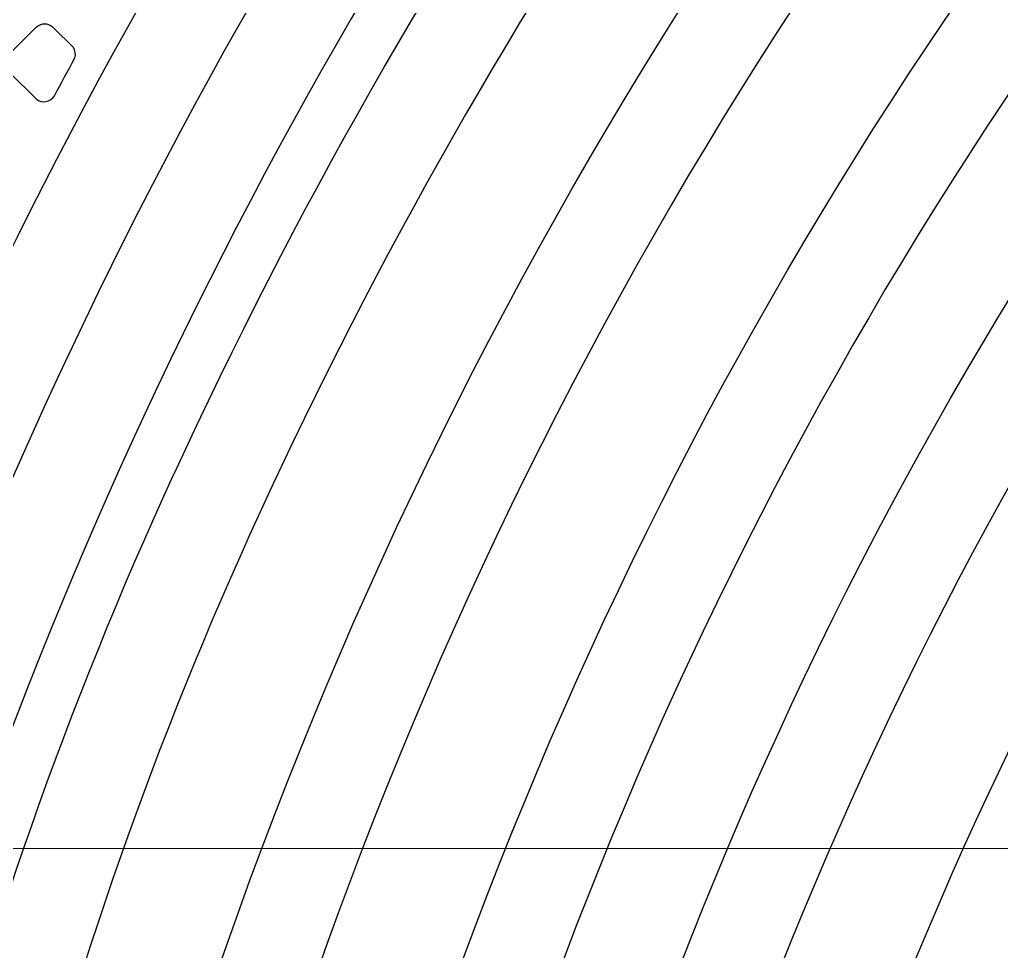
# Model space of a CAD drawing. Extents: x 3811 to 4077, y -444 to -307.
# Drawn here: x 3957.694 to 3959.284, y -387.511 to -386.003 of the extents above; entities that cross this region are included whole.
import ezdxf

# ---------------------------------------------------------------- set-up
doc = ezdxf.new("R2010")
doc.units = 0
doc.layers.add('gbr-dxf', color=7, linetype='Continuous')
doc.layers.add('備註', color=1, linetype='Continuous', lineweight=9)

msp = doc.modelspace()

# ---------------------------------------------------------------- linework, layer by layer
at = {"layer": 'gbr-dxf', "linetype": 'Continuous'}
for points in [[(3958.7483, -393.767), (3958.7483, -393.5003), (3958.7483, -393.2336, -0.136298), (3958.761, -393.1877), (3958.761, -389.4954, -0.04092), (3958.762, -389.4831, -0.064461), (3958.9489, -388.0669, -0.016248), (3958.9503, -388.0623, -0.121362), (3960.5254, -385.4559), (3960.5258, -385.4555), (3962.0932, -383.8881), (3962.0936, -383.8877, 0.198914), (3964.7607, -377.4488, -0.007678)], [(3964.9131, -377.4507, -0.19886), (3962.2013, -383.9955), (3962.201, -383.9958), (3960.6335, -385.5633), (3960.6332, -385.5636, 0.121377), (3959.0957, -388.108, 0.064915), (3958.9144, -389.4952, -0.040494), (3958.9134, -389.5074), (3958.9134, -393.1878, -0.136037), (3958.9261, -393.2336), (3958.9261, -393.5003)], [(3961.4689, -382.718), (3959.6286, -384.5583, 0.086252), (3958.0819, -386.8032, -0.006435), (3958.0813, -386.8045, 0.093188), (3957.504, -389.1139), (3957.504, -393.1694, 0.122728), (3957.507, -393.1786, -0.168265), (3957.5261, -393.2335), (3957.5261, -393.5002, -0.009235), (3957.526, -393.5032), (3957.526, -393.767), (3957.3482, -393.767), (3957.3482, -393.2336), (3957.3483, -393.2336), (3957.3483, -393.2335, -0.068537), (3957.3516, -393.2095), (3957.3516, -389.1164, -0.026123), (3957.3516, -389.1085, -0.09338), (3957.9434, -386.7395, -0.00618), (3957.944, -386.7383, -0.086219), (3959.5198, -384.4515), (3959.5207, -384.4507), (3961.3611, -382.6102)], [(3961.731, -382.9801), (3959.8905, -384.8206), (3959.8902, -384.821, 0.122153), (3958.0857, -387.8166, 0.065669), (3957.8633, -389.4918, -0.011681), (3957.8634, -389.4952), (3957.8634, -393.1878, -0.136037), (3957.876, -393.2336), (3957.876, -393.5003, -0.009235), (3957.876, -393.5032), (3957.876, -393.767), (3957.6982, -393.767), (3957.6982, -393.2336), (3957.6982, -393.2336), (3957.6982, -393.2336, -0.136298), (3957.711, -393.1877), (3957.711, -389.4986, -0.011911), (3957.7109, -389.4952, -0.065874), (3957.9391, -387.7751, -0.01455), (3957.9403, -387.771, -0.12213), (3959.7824, -384.7132), (3959.7828, -384.7128), (3961.6233, -382.8723)], [(3958.0483, -393.7669), (3958.0483, -393.5002), (3958.0483, -393.2335, -0.136166), (3958.061, -393.1877), (3958.061, -389.4986, -0.172383), (3958.0759, -389.4498, 0.136508), (3958.0792, -389.4397, -0.063374), (3958.2929, -387.8773, -0.015037), (3958.2942, -387.873, -0.121884), (3960.0428, -384.9735), (3960.0432, -384.9732), (3961.8836, -383.1327)], [(3961.9914, -383.2404), (3960.1509, -385.0809), (3960.1506, -385.0813, 0.121904), (3958.4396, -387.9186, 0.065528), (3958.2314, -389.4952, -0.157894), (3958.2169, -389.5399), (3958.2168, -389.54, 0.140675), (3958.2134, -389.5505), (3958.2134, -393.1877, -0.136155), (3958.2261, -393.2335), (3958.2261, -393.5002)], [(3960.455, -383.4083), (3959.4666, -384.3966), (3959.4663, -384.397, 0.198813), (3957.1633, -389.9545, -0.009943), (3957.1633, -389.9572), (3957.1633, -393.1825, -0.034985), (3957.1633, -393.1827, 0.107213), (3957.1654, -393.1909, -0.065073), (3957.1656, -393.1915, -0.123869), (3957.1762, -393.2336), (3957.1763, -393.2336), (3957.1763, -393.767), (3956.9985, -393.767), (3956.9985, -393.5033, -0.009209), (3956.9984, -393.5003), (3956.9984, -393.2336, -0.135021), (3957.0109, -393.1881), (3957.0109, -389.96, -0.009965), (3957.0109, -389.9572, -0.198905), (3959.3585, -384.2892), (3959.3589, -384.2889), (3960.3472, -383.3006)], [(3959.9891, -383.4787), (3959.5584, -383.9095), (3959.558, -383.9098), (3959.2689, -384.199), (3959.2321, -384.2358), (3959.232, -384.2358), (3959.1577, -384.3102), (3959.1576, -384.3102), (3959.1576, -384.3102, 0.198909), (3956.8837, -389.7997, -0.020503), (3956.8836, -389.8017), (3956.8836, -389.8291)], [(3960.3859, -385.3159, 0.12168), (3958.7591, -388.011, 0.065239), (3958.5638, -389.4952, -0.027587), (3958.5634, -389.5035), (3958.5634, -393.1889, -0.132762), (3958.576, -393.2336), (3958.5761, -393.2336), (3958.5761, -393.767), (3958.3983, -393.767), (3958.3983, -393.5033, -0.009209), (3958.3982, -393.5003), (3958.3982, -393.2346, -0.136573), (3958.411, -393.1887), (3958.411, -389.4986, -0.041228), (3958.4115, -389.4861, -0.064939), (3958.6124, -387.9698, -0.015604), (3958.6137, -387.9654, -0.121662), (3960.2781, -385.2081)]]:
    msp.add_lwpolyline(points, format="xyb", dxfattribs=at)
msp.add_lwpolyline([(3957.6762, -386.086, -0.09601), (3957.6772, -386.0876), (3957.7211, -386.1315, 0.442873), (3957.7503, -386.1262, -0.002269), (3957.7834, -386.0647, 0.218116), (3957.7811, -386.0479), (3957.7489, -386.0157, -0.088435), (3957.7474, -386.0148, 0.37947), (3957.7214, -386.0148, -0.096458), (3957.7198, -386.0158), (3957.6772, -386.0584, -0.096423), (3957.6762, -386.06, 0.379308)], format="xyb", close=True, dxfattribs=at)
at = {"layer": '備註', "color": 1, "linetype": 'Continuous'}
msp.add_lwpolyline([(3975.1846, -383.5396), (3975.1846, -387.3447), (3952.6357, -387.3447), (3952.6357, -383.5396)], close=True, dxfattribs=at)

doc.saveas('drawing.dxf')
